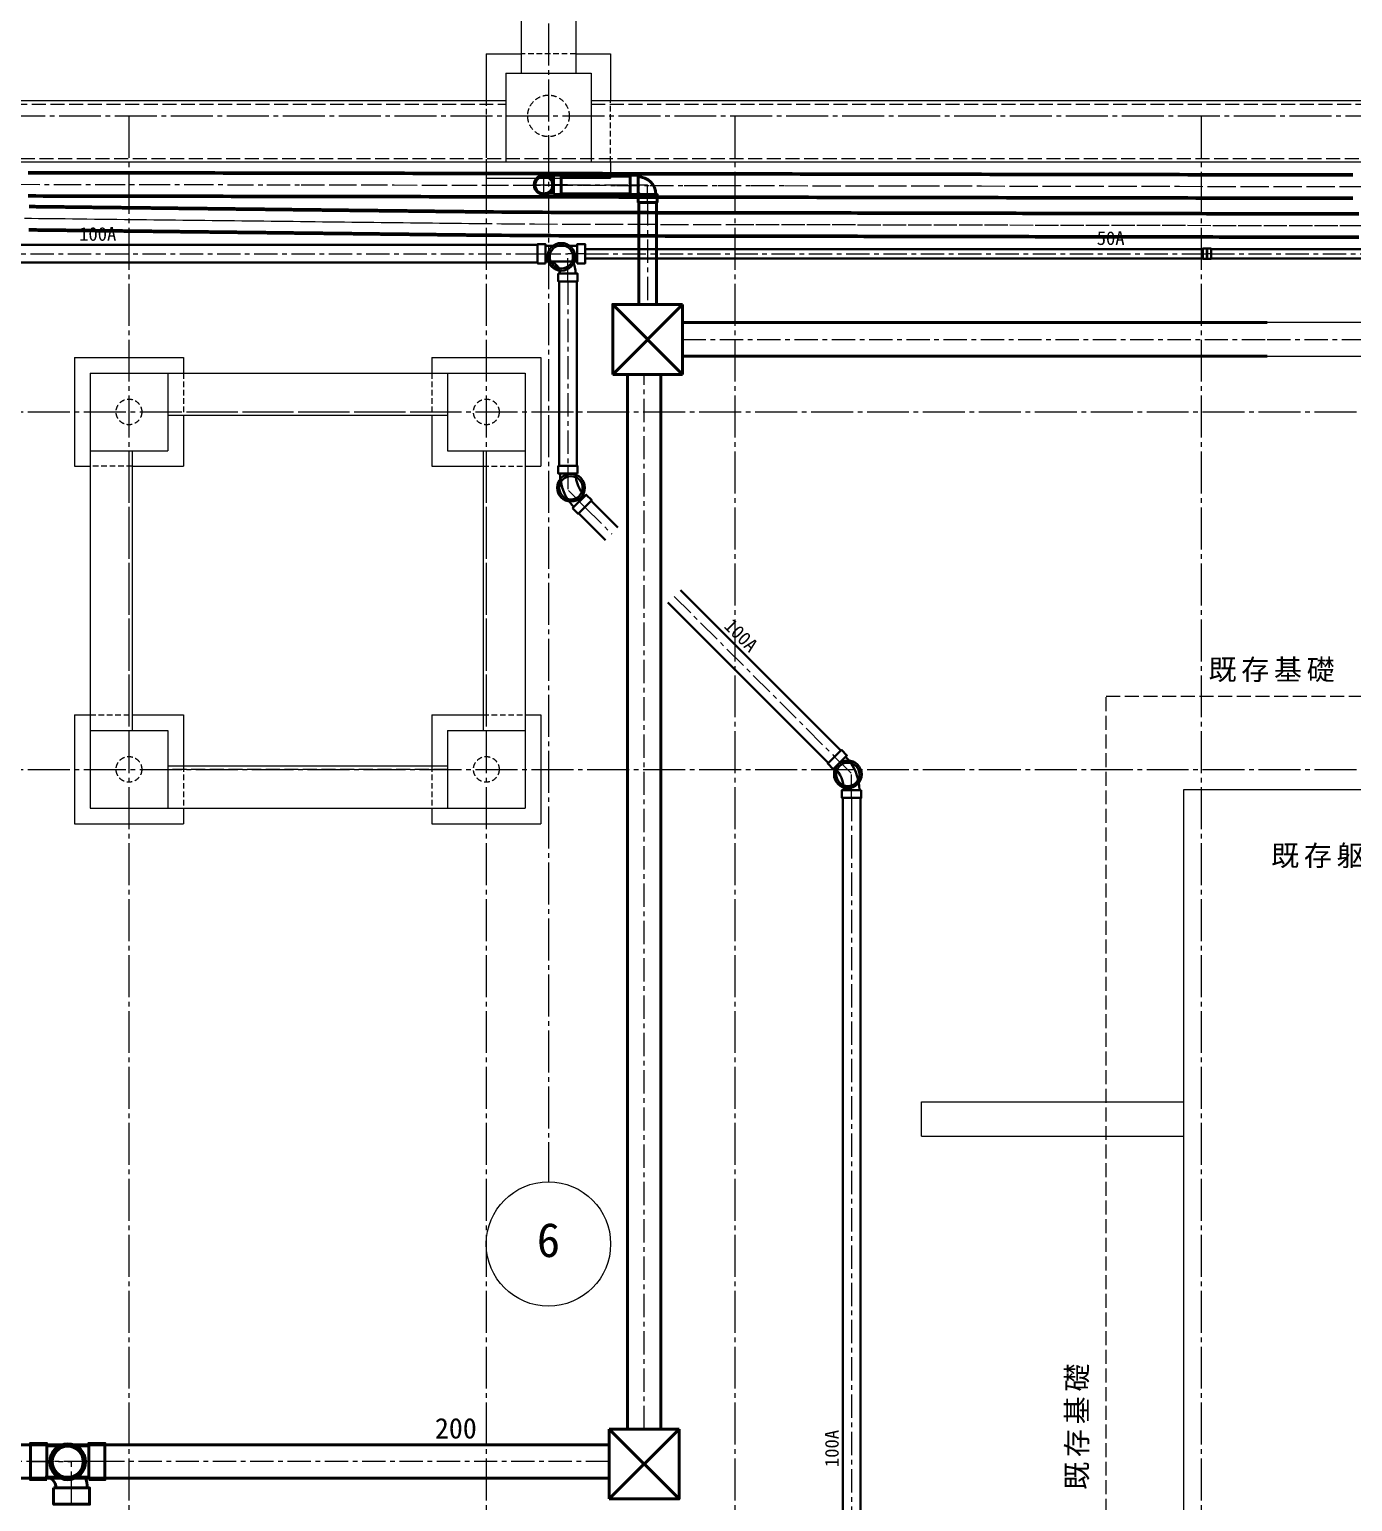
# Model space of a CAD drawing. Units: millimetres at full size. Extents: x -12803 to 120774, y -9413 to 101127.
# Drawn here: x 24869 to 33385, y 5130 to 14603 of the extents above; entities that cross this region are included whole.
import ezdxf
from ezdxf.enums import TextEntityAlignment as Align

# ---------------------------------------------------------------- set-up
doc = ezdxf.new("R2010")
doc.units = ezdxf.units.MM
doc.header["$LTSCALE"] = 30
for name, pattern in [('CHAIN1', [8, 5, -1, 1, -1]), ('CHAIN2', [12, 9, -1, 1, -1]), ('DASHED1', [1.8, 1.2, -0.6]), ('DASHED3', [4, 3, -1])]:
    doc.linetypes.add(name, pattern=pattern)
for name, color, linetype, lineweight in [('0-1_1-2', 7, 'Continuous', 15), ('0-8_1-9', 7, 'Continuous', 15), ('0-9_1-1', 7, 'CHAIN2', 15), ('0-F_1-16', 7, 'Continuous', 15), ('9-B_ダクト－ＥＡ・丸ダクト：排気', 134, 'Continuous', 50), ('9-C_配管－排水１：塩ビ製小口径マス（ＶＰ）', 2, 'Continuous', 30), ('9-D_無題14', 5, 'Continuous', 40)]:
    doc.layers.add(name, color=color, linetype=linetype, lineweight=lineweight)
doc.styles.add('ＭＳ ゴシック', font='')
doc.styles.get('ＭＳ ゴシック').set_extended_font_data('MS Gothic')

msp = doc.modelspace()

# ---------------------------------------------------------------- linework, layer by layer
at = {"layer": '0-1_1-2'}
for p, q in [((28035, 18321.26), (28035, 14321.26)), ((28385, 18321.26), (28385, 14321.26)), ((27810, 14446.26), (27810, 14146.26)), ((27810, 14446.26), (28035, 14446.26)), ((28385, 14446.26), (28610, 14446.26)), ((28610, 14446.26), (28610, 14146.26)), ((27935, 14321.26), (28485, 14321.26)), ((27935, 14321.26), (27935, 13751.26)), ((28485, 14321.26), (28485, 13751.26)), ((27810, 13751.26), (27810, 13646.26)), ((28610, 13751.26), (28610, 13646.26)), ((27810, 13646.26), (28610, 13646.26)), ((25160, 12491.26), (25160, 11791.26)), ((25160, 12491.26), (25860, 12491.26)), ((25860, 12491.26), (25860, 12391.26)), ((27460, 12491.26), (27460, 12391.26)), ((25260, 12391.26), (25260, 9591.26)), ((25260, 12391.26), (28060, 12391.26)), ((25760, 12391.26), (25760, 11891.26)), ((28060, 12391.26), (28060, 9591.26)), ((25760, 12121.26), (27560, 12121.26)), ((25860, 12121.26), (25860, 11791.26)), ((27460, 12121.26), (27460, 11791.26)), ((25260, 11891.26), (25760, 11891.26)), ((25530, 11891.26), (25530, 10091.26)), ((27790, 11891.26), (27790, 10091.26)), ((25160, 11791.26), (25260, 11791.26)), ((25530, 11791.26), (25860, 11791.26)), ((27460, 11791.26), (27790, 11791.26)), ((28060, 11791.26), (28160, 11791.26)), ((25160, 10191.26), (25160, 9491.26)), ((25160, 10191.26), (25260, 10191.26)), ((25530, 10191.26), (25860, 10191.26)), ((25860, 10191.26), (25860, 9861.26)), ((27460, 10191.26), (27460, 9861.26)), ((27460, 10191.26), (27790, 10191.26)), ((28060, 10191.26), (28160, 10191.26)), ((28160, 10191.26), (28160, 9491.26)), ((25260, 10091.26), (25760, 10091.26)), ((25760, 10091.26), (25760, 9591.26)), ((27560, 10091.26), (28060, 10091.26)), ((27560, 10091.26), (27560, 9591.26)), ((27560, 9861.26), (25760, 9861.26)), ((25260, 9591.26), (28060, 9591.26)), ((25860, 9591.26), (25860, 9491.26)), ((27460, 9591.26), (27460, 9491.26)), ((25160, 9491.26), (25860, 9491.26)), ((27460, 9491.26), (28160, 9491.26))]:
    msp.add_line(p, q, dxfattribs=at)
at = {"layer": '0-1_1-2', "linetype": 'DASHED1'}
for p, q in [((28385, 14446.26), (28035, 14446.26)), ((27810, 14146.26), (27810, 13751.26)), ((28610, 13751.26), (28610, 14146.26)), ((25860, 12391.26), (25860, 12121.26)), ((27460, 12391.26), (27460, 12121.26)), ((25530, 11791.26), (25260, 11791.26)), ((27790, 11791.26), (28060, 11791.26)), ((25260, 10191.26), (25530, 10191.26)), ((27790, 10191.26), (28060, 10191.26)), ((25860, 9861.26), (25860, 9591.26)), ((27460, 9861.26), (27460, 9591.26))]:
    msp.add_line(p, q, dxfattribs=at)
at = {"layer": '0-1_1-2', "linetype": 'DASHED3'}
for p, q in [((25760, 12141.26), (27560, 12141.26)), ((25510, 11891.26), (25510, 10091.26)), ((27810, 11891.26), (27810, 10091.26)), ((27560, 9841.26), (25760, 9841.26))]:
    msp.add_line(p, q, dxfattribs=at)
at = {"layer": '0-1_1-2'}
for points in [[(-2085, 26941.26), (-2085, 13751.26), (35105, 13751.26)], [(27460, 12491.26), (28160, 12491.26), (28160, 11791.26)], [(27560, 12391.26), (27560, 11891.26), (28060, 11891.26)]]:
    msp.add_lwpolyline(points, dxfattribs=at)
at = {"layer": '0-1_1-2', "linetype": 'DASHED3'}
msp.add_lwpolyline([(-2065, 26921.26), (-2065, 13771.26), (35085, 13771.26)], dxfattribs=at)
at = {"layer": '0-1_1-2', "linetype": 'DASHED1'}
for centre, radius in [((28210, 14046.26), 133.7), ((25510, 12141.26), 82.6), ((27810, 12141.26), 82.6), ((25510, 9841.26), 82.6), ((27810, 9841.26), 82.6)]:
    msp.add_circle(centre, radius, dxfattribs=at)
at = {"layer": '0-8_1-9', "linetype": 'DASHED3'}
for p, q in [((31800, 10311.26), (34710, 10311.26)), ((31800, 5056.26), (31800, 10311.26))]:
    msp.add_line(p, q, dxfattribs=at)
at = {"layer": '0-8_1-9'}
for p, q in [((30610, 7701.26), (32300, 7701.26)), ((30610, 7481.26), (30610, 7701.26)), ((30610, 7481.26), (32300, 7481.26))]:
    msp.add_line(p, q, dxfattribs=at)
msp.add_lwpolyline([(32300, -3558.74), (32300, 9711.26), (35310, 9711.26), (35310, 10441.26), (35510, 10441.26), (35510, 10041.26), (35710, 10041.26), (35710, 10441.26), (35910, 10441.26), (35910, 10041.26), (37742.09, 10041.26)], dxfattribs=at)
at = {"layer": '0-9_1-1'}
for p, q in [((28210, 31201.26), (28210, 7187.12)), ((-5540, 14046.26), (39710, 14046.26)), ((25510, 14046.26), (25510, 491.26)), ((27810, 14046.26), (27810, 491.26)), ((29410, 14046.26), (29410, 491.26)), ((32410, 14046.26), (32410, 491.26)), ((23060, 12141.26), (39710, 12141.26)), ((23060, 9841.26), (39710, 9841.26))]:
    msp.add_line(p, q, dxfattribs=at)
at = {"layer": '0-9_1-1', "linetype": 'Continuous'}
msp.add_circle((28210, 6787.12), 400, dxfattribs=at)
at = {"layer": '0-F_1-16'}
for p, q in [((22485, 14146.26), (27935, 14146.26)), ((28485, 14146.26), (34535, 14146.26))]:
    msp.add_line(p, q, dxfattribs=at)
at = {"layer": '0-F_1-16', "linetype": 'DASHED3'}
for p, q in [((22485, 14121.26), (27935, 14121.26)), ((28485, 14121.26), (34535, 14121.26))]:
    msp.add_line(p, q, dxfattribs=at)
at = {"layer": '9-B_ダクト－ＥＡ・丸ダクト：排気'}
for points in [[(24861.02, 13680.93), (24910.45, 13680.84), (24958.59, 13680.76), (25006.43, 13680.67), (25054.95, 13680.59), (25104.93, 13680.5), (25156.33, 13680.41), (25208.87, 13680.32), (25262.29, 13680.23), (25316.32, 13680.14), (25370.7, 13680.04), (25425.17, 13679.95), (25479.45, 13679.85), (25533.33, 13679.76), (25586.84, 13679.67), (25640.05, 13679.58), (25693.01, 13679.48), (25745.81, 13679.39), (25798.52, 13679.3), (25851.21, 13679.21), (25903.95, 13679.12), (25956.79, 13679.03), (26009.73, 13678.94), (26062.76, 13678.84), (26115.84, 13678.75), (26168.98, 13678.66), (26222.13, 13678.57), (26275.3, 13678.48), (26328.45, 13678.38), (26381.57, 13678.29), (26434.66, 13678.2), (26487.74, 13678.11), (26540.79, 13678.02)], [(26540.79, 13678.02), (26593.84, 13677.92), (26646.87, 13677.83), (26699.91, 13677.74), (26752.95, 13677.65), (26805.99, 13677.56), (26859.05, 13677.47), (26912.11, 13677.37), (26965.17, 13677.28), (27018.24, 13677.19), (27071.31, 13677.1), (27124.38, 13677.01), (27177.44, 13676.91), (27230.51, 13676.82), (27283.58, 13676.73), (27336.64, 13676.64), (27389.7, 13676.55), (27442.76, 13676.46), (27495.82, 13676.36), (27548.88, 13676.27), (27601.94, 13676.18), (27655, 13676.09), (27708.07, 13676), (27761.13, 13675.9), (27814.19, 13675.81), (27867.25, 13675.72), (27920.32, 13675.63), (27973.38, 13675.54), (28026.44, 13675.44), (28079.51, 13675.35), (28132.57, 13675.26), (28185.63, 13675.17), (28238.69, 13675.08), (28291.76, 13674.99), (28344.82, 13674.89), (28397.88, 13674.8), (28450.94, 13674.71), (28504, 13674.62), (28557.07, 13674.53), (28610.13, 13674.43)], [(28610.13, 13674.43), (28663.19, 13674.34), (28716.25, 13674.25), (28769.32, 13674.16), (28822.38, 13674.07), (28875.44, 13673.98), (28928.5, 13673.88), (28981.57, 13673.79), (29034.63, 13673.7), (29087.69, 13673.61), (29140.75, 13673.52), (29193.82, 13673.42), (29246.88, 13673.33), (29299.94, 13673.24), (29353, 13673.15), (29406.07, 13673.06), (29459.13, 13672.96), (29512.19, 13672.87), (29565.25, 13672.78), (29618.32, 13672.69), (29671.38, 13672.6), (29724.44, 13672.51), (29777.5, 13672.41), (29830.57, 13672.32), (29883.63, 13672.23), (29936.69, 13672.14), (29989.75, 13672.05), (30042.81, 13671.95), (30095.88, 13671.86), (30148.94, 13671.77), (30202, 13671.68), (30255.06, 13671.59), (30308.13, 13671.49), (30361.19, 13671.4), (30414.25, 13671.31), (30467.31, 13671.22), (30520.38, 13671.13), (30573.44, 13671.04), (30626.5, 13670.94), (30679.56, 13670.85)], [(30679.56, 13670.85), (30732.63, 13670.76), (30785.69, 13670.67), (30838.75, 13670.58), (30891.81, 13670.48), (30944.88, 13670.39), (30997.94, 13670.3), (31051, 13670.21), (31104.06, 13670.12), (31157.13, 13670.03), (31210.19, 13669.93), (31263.25, 13669.84), (31316.31, 13669.75), (31369.38, 13669.66), (31422.44, 13669.57), (31475.5, 13669.47), (31528.56, 13669.38), (31581.63, 13669.29), (31634.69, 13669.2), (31687.75, 13669.11), (31740.81, 13669.01), (31793.87, 13668.92), (31846.94, 13668.83), (31900, 13668.74), (31953.06, 13668.65), (32006.12, 13668.56), (32059.19, 13668.46), (32112.25, 13668.37), (32165.31, 13668.28), (32218.37, 13668.19), (32271.44, 13668.1), (32324.5, 13668), (32377.56, 13667.91), (32430.62, 13667.82), (32483.69, 13667.73), (32536.75, 13667.64), (32589.81, 13667.55), (32642.87, 13667.45), (32695.94, 13667.36), (32695.96, 13667.36)], [(32695.96, 13667.36), (32695.99, 13667.36), (32696.02, 13667.36), (32696.05, 13667.36), (32696.08, 13667.36), (32696.11, 13667.36), (32696.14, 13667.36), (32696.17, 13667.36), (32696.19, 13667.36), (32696.22, 13667.36), (32696.25, 13667.36), (32696.28, 13667.36), (32696.31, 13667.36), (32696.34, 13667.36), (32696.37, 13667.36), (32696.4, 13667.36), (32696.42, 13667.36), (32696.45, 13667.36), (32696.48, 13667.36), (32696.51, 13667.36), (32696.54, 13667.36), (32696.57, 13667.36), (32696.6, 13667.36), (32696.63, 13667.36), (32696.65, 13667.36), (32696.68, 13667.36), (32696.71, 13667.36), (32696.74, 13667.36), (32696.77, 13667.36), (32696.8, 13667.36), (32696.83, 13667.36), (32696.86, 13667.36), (32749.92, 13667.27), (32802.98, 13667.18), (32856.04, 13667.08), (32909.11, 13666.99), (32962.17, 13666.9), (33015.23, 13666.81), (33068.29, 13666.72), (33121.35, 13666.62)], [(33121.35, 13666.62), (33174.42, 13666.53), (33227.48, 13666.44), (33280.54, 13666.35), (33333.6, 13666.26), (33386.67, 13666.17)], [(24861.19, 13530.93), (24910.54, 13530.84)], [(24867.97, 13462.68), (24879.75, 13462.55), (24891.52, 13462.41), (24903.3, 13462.27), (24915.09, 13462.13)], [(24910.54, 13530.84), (24958.57, 13530.76), (25006.28, 13530.67), (25054.69, 13530.59), (25104.6, 13530.5), (25155.96, 13530.41), (25208.48, 13530.32), (25261.91, 13530.23), (25315.97, 13530.13), (25370.38, 13530.04), (25424.88, 13529.95), (25479.19, 13529.85), (25533.09, 13529.76), (25586.61, 13529.67), (25639.82, 13529.58), (25692.78, 13529.48), (25745.58, 13529.39), (25798.28, 13529.3), (25850.96, 13529.21), (25903.69, 13529.12), (25956.52, 13529.03), (26009.46, 13528.94), (26062.49, 13528.84), (26115.58, 13528.75), (26168.71, 13528.66), (26221.87, 13528.57), (26275.03, 13528.48), (26328.19, 13528.38), (26381.31, 13528.29), (26434.4, 13528.2), (26487.48, 13528.11), (26540.53, 13528.02), (26593.58, 13527.93), (26646.61, 13527.83), (26699.65, 13527.74), (26752.69, 13527.65), (26805.73, 13527.56), (26858.78, 13527.47), (26911.84, 13527.37), (26964.91, 13527.28)], [(24915.09, 13462.13), (24926.87, 13462), (24938.65, 13461.86), (24950.43, 13461.72), (24962.21, 13461.58), (24973.99, 13461.45), (24985.77, 13461.31), (24997.56, 13461.17), (25009.34, 13461.03), (25021.12, 13460.9), (25032.9, 13460.76), (25044.68, 13460.62), (25056.46, 13460.48), (25068.24, 13460.35), (25080.02, 13460.21), (25091.8, 13460.07), (25103.58, 13459.93), (25115.36, 13459.8), (25127.14, 13459.66), (25138.92, 13459.52), (25150.7, 13459.38), (25162.48, 13459.25), (25174.26, 13459.11), (25186.04, 13458.97), (25197.82, 13458.83), (25209.6, 13458.7), (25221.38, 13458.56), (25233.16, 13458.42), (25244.94, 13458.28), (25256.72, 13458.15), (25268.5, 13458.01), (25280.29, 13457.87), (25292.07, 13457.73), (25303.85, 13457.6), (25315.63, 13457.46), (25327.41, 13457.32), (25339.19, 13457.18), (25350.97, 13457.05), (25362.75, 13456.91), (25374.53, 13456.77)], [(25374.53, 13456.77), (25386.31, 13456.63), (25398.09, 13456.5), (25409.87, 13456.36), (25421.65, 13456.22), (25433.43, 13456.08), (25445.21, 13455.95), (25456.99, 13455.81), (25468.77, 13455.67), (25480.55, 13455.53), (25492.33, 13455.4), (25504.11, 13455.26), (25515.89, 13455.12), (25527.67, 13454.98), (25539.46, 13454.85), (25551.24, 13454.71), (25563.02, 13454.57), (25574.8, 13454.43), (25586.58, 13454.3), (25598.36, 13454.16), (25610.14, 13454.02), (25621.92, 13453.88), (25633.7, 13453.75), (25645.48, 13453.61), (25657.26, 13453.47), (25669.04, 13453.33), (25680.82, 13453.2), (25692.6, 13453.06), (25704.38, 13452.92), (25716.16, 13452.78), (25727.94, 13452.65), (25739.72, 13452.51), (25751.5, 13452.37), (25763.28, 13452.23), (25775.06, 13452.1), (25786.84, 13451.96), (25798.63, 13451.82), (25810.41, 13451.68), (25822.19, 13451.54), (25833.97, 13451.41)], [(26964.91, 13527.28), (27017.98, 13527.19), (27071.05, 13527.1), (27124.12, 13527.01), (27177.18, 13526.91), (27230.25, 13526.82), (27283.32, 13526.73), (27336.38, 13526.64), (27389.44, 13526.55), (27442.5, 13526.46), (27495.56, 13526.36), (27548.62, 13526.27), (27601.68, 13526.18), (27654.74, 13526.09), (27707.81, 13526), (27760.87, 13525.9), (27813.93, 13525.81), (27866.99, 13525.72), (27920.06, 13525.63), (27973.12, 13525.54), (28026.18, 13525.44), (28079.25, 13525.35), (28132.31, 13525.26), (28185.37, 13525.17), (28238.43, 13525.08), (28291.5, 13524.99), (28344.56, 13524.89), (28397.62, 13524.8), (28450.68, 13524.71), (28503.74, 13524.62), (28556.81, 13524.53), (28609.87, 13524.43), (28662.93, 13524.34), (28715.99, 13524.25), (28769.06, 13524.16), (28822.12, 13524.07), (28875.18, 13523.98), (28928.24, 13523.88), (28981.31, 13523.79), (29034.37, 13523.7)], [(29034.37, 13523.7), (29087.43, 13523.61), (29140.49, 13523.52), (29193.56, 13523.42), (29246.62, 13523.33), (29299.68, 13523.24), (29352.74, 13523.15), (29405.81, 13523.06), (29458.87, 13522.96), (29511.93, 13522.87), (29564.99, 13522.78), (29618.06, 13522.69), (29671.12, 13522.6), (29724.18, 13522.51), (29777.24, 13522.41), (29830.31, 13522.32), (29883.37, 13522.23), (29936.43, 13522.14), (29989.49, 13522.05), (30042.56, 13521.95), (30095.62, 13521.86), (30148.68, 13521.77), (30201.74, 13521.68), (30254.8, 13521.59), (30307.87, 13521.5), (30360.93, 13521.4), (30413.99, 13521.31), (30467.05, 13521.22), (30520.12, 13521.13), (30573.18, 13521.04), (30626.24, 13520.94), (30679.3, 13520.85), (30732.37, 13520.76), (30785.43, 13520.67), (30838.49, 13520.58), (30891.55, 13520.48), (30944.62, 13520.39), (30997.68, 13520.3), (31050.74, 13520.21), (31103.8, 13520.12)], [(31103.8, 13520.12), (31156.87, 13520.03), (31209.93, 13519.93), (31262.99, 13519.84), (31316.05, 13519.75), (31369.12, 13519.66), (31422.18, 13519.57), (31475.24, 13519.47), (31528.3, 13519.38), (31581.37, 13519.29), (31634.43, 13519.2), (31687.49, 13519.11), (31740.55, 13519.02), (31793.62, 13518.92), (31846.68, 13518.83), (31899.74, 13518.74), (31952.8, 13518.65), (32005.86, 13518.56), (32058.93, 13518.46), (32111.99, 13518.37), (32165.05, 13518.28), (32218.11, 13518.19), (32271.18, 13518.1), (32324.24, 13518), (32377.3, 13517.91), (32430.36, 13517.82), (32483.43, 13517.73), (32536.49, 13517.64), (32589.55, 13517.55), (32642.61, 13517.45), (32695.68, 13517.36), (32695.7, 13517.36), (32695.73, 13517.36), (32695.76, 13517.36), (32695.79, 13517.36), (32695.82, 13517.36), (32695.85, 13517.36), (32695.88, 13517.36), (32695.91, 13517.36), (32695.93, 13517.36)], [(32695.93, 13517.36), (32695.96, 13517.36), (32695.99, 13517.36), (32696.02, 13517.36), (32696.05, 13517.36), (32696.08, 13517.36), (32696.11, 13517.36), (32696.14, 13517.36), (32696.16, 13517.36), (32696.19, 13517.36), (32696.22, 13517.36), (32696.25, 13517.36), (32696.28, 13517.36), (32696.31, 13517.36), (32696.34, 13517.36), (32696.37, 13517.36), (32696.39, 13517.36), (32696.42, 13517.36), (32696.45, 13517.36), (32696.48, 13517.36), (32696.51, 13517.36), (32696.54, 13517.36), (32696.57, 13517.36), (32696.6, 13517.36), (32749.66, 13517.27), (32802.72, 13517.18), (32855.78, 13517.08), (32908.85, 13516.99), (32961.91, 13516.9), (33014.97, 13516.81), (33068.03, 13516.72), (33121.1, 13516.63), (33174.16, 13516.53), (33227.22, 13516.44), (33280.28, 13516.35), (33333.34, 13516.26), (33386.41, 13516.17)], [(25833.97, 13451.41), (25845.75, 13451.27), (25857.53, 13451.13), (25869.31, 13450.99), (25881.09, 13450.86), (25892.87, 13450.72), (25904.65, 13450.58), (25916.43, 13450.44), (25928.21, 13450.31), (25939.99, 13450.17), (25951.77, 13450.03), (25963.55, 13449.89), (25975.33, 13449.76), (25987.11, 13449.62), (25998.89, 13449.48), (26010.67, 13449.34), (26022.45, 13449.21), (26034.23, 13449.07), (26046.01, 13448.93), (26057.79, 13448.79), (26069.58, 13448.66), (26081.36, 13448.52), (26093.14, 13448.38), (26104.92, 13448.24), (26116.7, 13448.11), (26128.48, 13447.97), (26140.26, 13447.83), (26152.04, 13447.69), (26163.82, 13447.56), (26175.6, 13447.42), (26187.38, 13447.28), (26187.5, 13447.28), (26187.61, 13447.28), (26187.73, 13447.28), (26187.84, 13447.28), (26187.96, 13447.28), (26188.08, 13447.27), (26188.19, 13447.27), (26188.31, 13447.27), (26188.43, 13447.27)], [(26188.43, 13447.27), (26188.54, 13447.27), (26188.66, 13447.27), (26188.77, 13447.27), (26188.89, 13447.26), (26189.01, 13447.26), (26189.12, 13447.26), (26189.24, 13447.26), (26189.36, 13447.26), (26189.47, 13447.26), (26189.59, 13447.26), (26189.7, 13447.25), (26189.82, 13447.25), (26189.94, 13447.25), (26190.05, 13447.25), (26190.17, 13447.25), (26190.29, 13447.25), (26190.4, 13447.25), (26190.52, 13447.25), (26190.63, 13447.24), (26190.75, 13447.24), (26190.87, 13447.24), (26190.98, 13447.24), (26191.1, 13447.24), (26202.88, 13447.1), (26214.66, 13446.96), (26226.44, 13446.83), (26238.22, 13446.69), (26250, 13446.55), (26261.78, 13446.41), (26273.56, 13446.28), (26285.34, 13446.14), (26297.12, 13446), (26308.9, 13445.86), (26320.68, 13445.73), (26332.46, 13445.59), (26344.24, 13445.45), (26356.03, 13445.31), (26367.81, 13445.18), (26379.59, 13445.04)], [(26379.59, 13445.04), (26391.37, 13444.9), (26403.15, 13444.76), (26414.93, 13444.63), (26426.71, 13444.49), (26438.49, 13444.35), (26450.27, 13444.21), (26462.05, 13444.08), (26473.83, 13443.94), (26485.61, 13443.8), (26497.39, 13443.66), (26509.17, 13443.53), (26520.95, 13443.39), (26532.73, 13443.25), (26544.51, 13443.11), (26556.29, 13442.98), (26568.08, 13442.84), (26579.86, 13442.7), (26591.64, 13442.56), (26603.42, 13442.42), (26615.2, 13442.29), (26626.98, 13442.15), (26638.76, 13442.01), (26650.54, 13441.87), (26662.32, 13441.74), (26674.1, 13441.6), (26685.88, 13441.46), (26697.66, 13441.32), (26709.44, 13441.18), (26721.22, 13441.05), (26733, 13440.91), (26744.78, 13440.77), (26756.56, 13440.63), (26768.34, 13440.49), (26780.12, 13440.36), (26791.9, 13440.22), (26803.68, 13440.08), (26815.46, 13439.94), (26827.24, 13439.81), (26839.02, 13439.67)], [(26839.02, 13439.67), (26850.8, 13439.53), (26862.58, 13439.4), (26874.36, 13439.26), (26886.14, 13439.12), (26897.92, 13438.98), (26909.7, 13438.85), (26921.48, 13438.71), (26933.26, 13438.57), (26945.04, 13438.44), (26956.82, 13438.3), (26968.6, 13438.17), (26980.38, 13438.03), (26992.16, 13437.89), (27003.94, 13437.76), (27015.72, 13437.62), (27027.5, 13437.48), (27039.28, 13437.35), (27051.06, 13437.21), (27062.84, 13437.08), (27074.62, 13436.94), (27086.41, 13436.8), (27098.19, 13436.67), (27109.97, 13436.53), (27121.75, 13436.39), (27133.53, 13436.26), (27145.31, 13436.12), (27157.09, 13435.98), (27168.88, 13435.85), (27180.66, 13435.71), (27192.44, 13435.57), (27204.22, 13435.43), (27216, 13435.3), (27227.78, 13435.16), (27239.57, 13435.02), (27251.35, 13434.88), (27263.13, 13434.74), (27274.92, 13434.6), (27286.7, 13434.46), (27298.48, 13434.32)], [(27298.48, 13434.32), (27310.27, 13434.18), (27322.05, 13434.04), (27333.83, 13433.9), (27345.61, 13433.75), (27357.39, 13433.61), (27369.17, 13433.47), (27380.96, 13433.32), (27392.74, 13433.18), (27404.52, 13433.04), (27416.3, 13432.9), (27428.08, 13432.75), (27439.86, 13432.61), (27451.63, 13432.47), (27463.41, 13432.32), (27475.19, 13432.18), (27486.97, 13432.04), (27498.75, 13431.9), (27510.53, 13431.76), (27522.3, 13431.62), (27534.08, 13431.48), (27545.85, 13431.34), (27557.63, 13431.2), (27569.4, 13431.07), (27581.18, 13430.93), (27592.95, 13430.8), (27604.73, 13430.66), (27616.5, 13430.53), (27628.27, 13430.4), (27640.04, 13430.27), (27651.81, 13430.14), (27663.58, 13430.01), (27675.36, 13429.89), (27687.13, 13429.76), (27698.9, 13429.64), (27751.48, 13429.11), (27804.06, 13428.61), (27856.64, 13428.14), (27909.23, 13427.7), (27961.81, 13427.29)], [(27961.81, 13427.29), (28014.39, 13426.91), (28066.97, 13426.56), (28119.56, 13426.22), (28172.15, 13425.92), (28224.75, 13425.63), (28277.35, 13425.37), (28329.94, 13425.12), (28382.54, 13424.9), (28435.14, 13424.69), (28487.73, 13424.5), (28540.33, 13424.33), (28592.94, 13424.17), (28645.55, 13424.03), (28698.16, 13423.89), (28750.77, 13423.77), (28803.38, 13423.66), (28855.99, 13423.56), (28908.6, 13423.47), (28961.21, 13423.38), (29013.84, 13423.3), (29066.46, 13423.22), (29119.08, 13423.15), (29171.71, 13423.08), (29224.33, 13423.01), (29276.95, 13422.94), (29329.58, 13422.87), (29382.2, 13422.79), (29423.05, 13422.73), (29463.89, 13422.67), (29504.74, 13422.61), (29545.59, 13422.55), (29586.43, 13422.48), (29627.28, 13422.41), (29668.13, 13422.34), (29708.98, 13422.27), (29749.82, 13422.2), (29790.67, 13422.13), (29831.51, 13422.05), (29872.36, 13421.98)], [(29872.36, 13421.98), (29913.2, 13421.9), (29954.05, 13421.82), (29994.9, 13421.74), (30035.74, 13421.66), (30076.59, 13421.58), (30117.43, 13421.5), (30158.27, 13421.42), (30199.12, 13421.34), (30239.96, 13421.26), (30280.81, 13421.17), (30321.65, 13421.09), (30362.5, 13421.01), (30403.34, 13420.92), (30444.18, 13420.84), (30485.02, 13420.76), (30525.87, 13420.67), (30566.71, 13420.59), (30607.55, 13420.51), (30648.4, 13420.43), (30689.24, 13420.34), (30730.08, 13420.26), (30770.93, 13420.18), (30811.77, 13420.1), (30852.61, 13420.02), (30893.45, 13419.94), (30934.3, 13419.86), (30975.14, 13419.79), (31015.98, 13419.71), (31056.83, 13419.63), (31097.67, 13419.55), (31138.51, 13419.48), (31179.36, 13419.4), (31220.2, 13419.32), (31261.04, 13419.25), (31301.89, 13419.17), (31342.73, 13419.09), (31383.57, 13419.02), (31424.42, 13418.94), (31465.26, 13418.87)], [(31465.26, 13418.87), (31506.1, 13418.79), (31546.95, 13418.72), (31587.79, 13418.64), (31628.63, 13418.57), (31669.48, 13418.49), (31710.32, 13418.42), (31751.16, 13418.34), (31792.01, 13418.27), (31832.85, 13418.2), (31873.7, 13418.12), (31914.54, 13418.05), (31955.38, 13417.97), (31996.23, 13417.9), (32037.07, 13417.82), (32077.91, 13417.75), (32118.76, 13417.67), (32159.6, 13417.59), (32200.45, 13417.52), (32241.29, 13417.44), (32282.13, 13417.37), (32322.98, 13417.29), (32363.82, 13417.21), (32404.67, 13417.14), (32445.51, 13417.06), (32486.35, 13416.98), (32527.2, 13416.91), (32568.04, 13416.83), (32608.88, 13416.75), (32649.73, 13416.68), (32690.57, 13416.6), (32731.42, 13416.52), (32772.26, 13416.45), (32813.1, 13416.37), (32853.95, 13416.29), (32894.79, 13416.22), (32935.63, 13416.14), (32976.48, 13416.06), (33017.32, 13415.99), (33058.17, 13415.91)], [(33058.17, 13415.91), (33099.01, 13415.83), (33139.85, 13415.75), (33180.7, 13415.68), (33221.54, 13415.6), (33262.38, 13415.52), (33303.23, 13415.45), (33344.07, 13415.37), (33384.91, 13415.29), (33425.76, 13415.22)], [(24866.22, 13312.69), (24878, 13312.56), (24889.78, 13312.42), (24901.56, 13312.28), (24913.34, 13312.14), (24925.12, 13312.01), (24936.9, 13311.87), (24948.68, 13311.73), (24960.47, 13311.59), (24972.25, 13311.46), (24984.03, 13311.32), (24995.81, 13311.18), (25007.59, 13311.04), (25019.37, 13310.91), (25031.15, 13310.77), (25042.93, 13310.63), (25054.71, 13310.49), (25066.49, 13310.36), (25078.27, 13310.22)], [(25078.27, 13310.22), (25090.05, 13310.08), (25101.83, 13309.94), (25113.61, 13309.81), (25125.39, 13309.67), (25137.17, 13309.53), (25148.95, 13309.39), (25160.73, 13309.26), (25172.51, 13309.12), (25184.29, 13308.98), (25196.07, 13308.84), (25207.85, 13308.71), (25219.63, 13308.57), (25231.41, 13308.43), (25243.19, 13308.29), (25254.97, 13308.16), (25266.75, 13308.02), (25278.53, 13307.88), (25290.31, 13307.74), (25302.1, 13307.61), (25313.88, 13307.47), (25325.66, 13307.33), (25337.44, 13307.19), (25349.22, 13307.06), (25361, 13306.92), (25372.78, 13306.78), (25384.56, 13306.64), (25396.34, 13306.51), (25408.12, 13306.37), (25419.9, 13306.23), (25431.68, 13306.09), (25443.46, 13305.96), (25455.24, 13305.82), (25467.02, 13305.68), (25478.8, 13305.54), (25490.58, 13305.41), (25502.36, 13305.27), (25514.14, 13305.13), (25525.92, 13304.99), (25537.7, 13304.86)], [(25537.7, 13304.86), (25549.48, 13304.72), (25561.27, 13304.58), (25573.05, 13304.44), (25584.83, 13304.31), (25596.61, 13304.17), (25608.39, 13304.03), (25620.17, 13303.89), (25631.95, 13303.76), (25643.73, 13303.62), (25655.51, 13303.48), (25667.29, 13303.34), (25679.07, 13303.21), (25690.85, 13303.07), (25702.63, 13302.93), (25714.41, 13302.79), (25726.19, 13302.66), (25737.97, 13302.52), (25749.75, 13302.38), (25761.53, 13302.24), (25773.31, 13302.11), (25785.09, 13301.97), (25796.87, 13301.83), (25808.65, 13301.69), (25820.44, 13301.56), (25832.22, 13301.42), (25844, 13301.28), (25855.78, 13301.14), (25867.56, 13301.01), (25879.34, 13300.87), (25891.12, 13300.73), (25902.9, 13300.59), (25914.68, 13300.46), (25926.46, 13300.32), (25938.24, 13300.18), (25950.02, 13300.04), (25961.8, 13299.9), (25973.58, 13299.77), (25985.36, 13299.63), (25997.14, 13299.49)], [(25997.14, 13299.49), (26008.92, 13299.35), (26020.7, 13299.22), (26032.48, 13299.08), (26044.26, 13298.94), (26056.04, 13298.8), (26067.82, 13298.67), (26079.6, 13298.53), (26091.39, 13298.39), (26103.17, 13298.25), (26114.95, 13298.12), (26126.73, 13297.98), (26138.51, 13297.84), (26150.29, 13297.7), (26162.07, 13297.57), (26173.85, 13297.43), (26185.63, 13297.29), (26185.75, 13297.29), (26185.86, 13297.29), (26185.98, 13297.29), (26186.09, 13297.29), (26186.21, 13297.29), (26186.33, 13297.28), (26186.44, 13297.28), (26186.56, 13297.28), (26186.68, 13297.28), (26186.79, 13297.28), (26186.91, 13297.28), (26187.02, 13297.28), (26187.14, 13297.27), (26187.26, 13297.27), (26187.37, 13297.27), (26187.49, 13297.27), (26187.6, 13297.27), (26187.72, 13297.27), (26187.84, 13297.27), (26187.95, 13297.27), (26188.07, 13297.26), (26188.19, 13297.26), (26188.3, 13297.26)], [(26188.3, 13297.26), (26188.42, 13297.26), (26188.53, 13297.26), (26188.65, 13297.26), (26188.77, 13297.26), (26188.88, 13297.25), (26189, 13297.25), (26189.12, 13297.25), (26189.23, 13297.25), (26189.35, 13297.25), (26201.13, 13297.11), (26212.91, 13296.97), (26224.69, 13296.84), (26236.47, 13296.7), (26248.25, 13296.56), (26260.03, 13296.42), (26271.81, 13296.29), (26283.59, 13296.15), (26295.37, 13296.01), (26307.15, 13295.87), (26318.93, 13295.74), (26330.71, 13295.6), (26342.49, 13295.46), (26354.28, 13295.32), (26366.06, 13295.19), (26377.84, 13295.05), (26389.62, 13294.91), (26401.4, 13294.77), (26413.18, 13294.64), (26424.96, 13294.5), (26436.74, 13294.36), (26448.52, 13294.22), (26460.3, 13294.09), (26472.08, 13293.95), (26483.86, 13293.81), (26495.64, 13293.67), (26507.42, 13293.54), (26519.2, 13293.4), (26530.98, 13293.26), (26542.76, 13293.12)], [(26542.76, 13293.12), (26554.54, 13292.99), (26566.32, 13292.85), (26578.1, 13292.71), (26589.88, 13292.57), (26601.66, 13292.43), (26613.44, 13292.3), (26625.22, 13292.16), (26637, 13292.02), (26648.78, 13291.88), (26660.56, 13291.75), (26672.34, 13291.61), (26684.12, 13291.47), (26695.91, 13291.33), (26707.69, 13291.19), (26719.47, 13291.06), (26731.25, 13290.92), (26743.03, 13290.78), (26754.81, 13290.64), (26766.59, 13290.5), (26778.37, 13290.37), (26790.15, 13290.23), (26801.93, 13290.09), (26813.71, 13289.95), (26825.49, 13289.82), (26837.27, 13289.68), (26849.05, 13289.54), (26860.84, 13289.41), (26872.62, 13289.27), (26884.4, 13289.13), (26896.18, 13288.99), (26907.96, 13288.86), (26919.74, 13288.72), (26931.52, 13288.58), (26943.3, 13288.45), (26955.08, 13288.31), (26966.87, 13288.18), (26978.65, 13288.04), (26990.43, 13287.9), (27002.21, 13287.77)], [(27002.21, 13287.77), (27013.99, 13287.63), (27025.77, 13287.49), (27037.55, 13287.36), (27049.33, 13287.22), (27061.11, 13287.09), (27072.89, 13286.95), (27084.67, 13286.81), (27096.45, 13286.68), (27108.23, 13286.54), (27120.01, 13286.4), (27131.79, 13286.27), (27143.57, 13286.13), (27155.35, 13285.99), (27167.12, 13285.86), (27178.9, 13285.72), (27190.68, 13285.58), (27202.46, 13285.44), (27214.24, 13285.31), (27226.02, 13285.17), (27237.8, 13285.03), (27249.58, 13284.89), (27261.35, 13284.75), (27273.13, 13284.61), (27284.91, 13284.47), (27296.69, 13284.33), (27308.47, 13284.19), (27320.25, 13284.05), (27332.02, 13283.91), (27343.8, 13283.76), (27355.58, 13283.62), (27367.36, 13283.48), (27379.14, 13283.34), (27390.92, 13283.19), (27402.7, 13283.05), (27414.48, 13282.91), (27426.26, 13282.76), (27438.04, 13282.62), (27449.83, 13282.48), (27461.61, 13282.34)], [(27461.61, 13282.34), (27473.39, 13282.19), (27485.17, 13282.05), (27496.96, 13281.91), (27508.74, 13281.77), (27520.53, 13281.63), (27532.31, 13281.49), (27544.1, 13281.35), (27555.88, 13281.21), (27567.67, 13281.08), (27579.46, 13280.94), (27591.24, 13280.81), (27603.03, 13280.67), (27614.82, 13280.54), (27626.61, 13280.41), (27638.4, 13280.28), (27650.18, 13280.15), (27661.97, 13280.02), (27673.76, 13279.89), (27685.55, 13279.77), (27697.34, 13279.65), (27750, 13279.12), (27802.67, 13278.62), (27855.33, 13278.15), (27907.99, 13277.71), (27960.66, 13277.3), (28013.32, 13276.92), (28065.98, 13276.56), (28118.65, 13276.23), (28171.3, 13275.92), (28223.95, 13275.63), (28276.6, 13275.37), (28329.25, 13275.12), (28381.9, 13274.9), (28434.55, 13274.69), (28487.21, 13274.5), (28539.86, 13274.33), (28592.5, 13274.17), (28645.14, 13274.03), (28697.78, 13273.89)], [(28697.78, 13273.89), (28750.42, 13273.77), (28803.05, 13273.66), (28855.69, 13273.56), (28908.33, 13273.47), (28960.97, 13273.38), (29013.6, 13273.3), (29066.23, 13273.22), (29118.85, 13273.15), (29171.48, 13273.08), (29224.11, 13273.01), (29276.73, 13272.94), (29329.36, 13272.87), (29381.99, 13272.79), (29422.83, 13272.73), (29463.67, 13272.67), (29504.51, 13272.61), (29545.35, 13272.55), (29586.19, 13272.48), (29627.03, 13272.41), (29667.87, 13272.34), (29708.71, 13272.27), (29749.56, 13272.2), (29790.4, 13272.13), (29831.24, 13272.05), (29872.08, 13271.98), (29912.92, 13271.9), (29953.76, 13271.82), (29994.61, 13271.74), (30035.45, 13271.66), (30076.29, 13271.58), (30117.13, 13271.5), (30157.98, 13271.42), (30198.82, 13271.34), (30239.66, 13271.26), (30280.5, 13271.17), (30321.35, 13271.09), (30362.19, 13271.01), (30403.03, 13270.92), (30443.88, 13270.84)], [(30443.88, 13270.84), (30484.72, 13270.76), (30525.57, 13270.67), (30566.41, 13270.59), (30607.25, 13270.51), (30648.1, 13270.43), (30688.94, 13270.34), (30729.79, 13270.26), (30770.63, 13270.18), (30811.47, 13270.1), (30852.32, 13270.02), (30893.16, 13269.94), (30934.01, 13269.86), (30974.85, 13269.79), (31015.7, 13269.71), (31056.54, 13269.63), (31097.39, 13269.55), (31138.23, 13269.48), (31179.07, 13269.4), (31219.92, 13269.32), (31260.76, 13269.25), (31301.61, 13269.17), (31342.45, 13269.09), (31383.29, 13269.02), (31424.14, 13268.94), (31464.98, 13268.87), (31505.83, 13268.79), (31546.67, 13268.72), (31587.51, 13268.64), (31628.36, 13268.57), (31669.2, 13268.49), (31710.05, 13268.42), (31750.89, 13268.35), (31791.73, 13268.27), (31832.58, 13268.2), (31873.42, 13268.12), (31914.26, 13268.05), (31955.11, 13267.97), (31995.95, 13267.9), (32036.79, 13267.82)], [(32036.79, 13267.82), (32077.64, 13267.75), (32118.48, 13267.67), (32159.32, 13267.59), (32200.17, 13267.52), (32241.01, 13267.44), (32281.85, 13267.37), (32322.7, 13267.29), (32363.54, 13267.21), (32404.39, 13267.14), (32445.23, 13267.06), (32486.07, 13266.98), (32526.92, 13266.91), (32567.76, 13266.83), (32608.6, 13266.76), (32649.45, 13266.68), (32690.29, 13266.6), (32731.13, 13266.52), (32771.98, 13266.45), (32812.82, 13266.37), (32853.66, 13266.29), (32894.51, 13266.22), (32935.35, 13266.14), (32976.2, 13266.06), (33017.04, 13265.99), (33057.88, 13265.91), (33098.73, 13265.83), (33139.57, 13265.76), (33180.41, 13265.68), (33221.26, 13265.6), (33262.1, 13265.52), (33302.95, 13265.45), (33343.79, 13265.37), (33384.63, 13265.29), (33425.48, 13265.22)]]:
    msp.add_lwpolyline(points, dxfattribs=at)
at = {"layer": '9-B_ダクト－ＥＡ・丸ダクト：排気', "color": 7, "linetype": 'CHAIN1', "lineweight": 15}
for points in [[(24786.6, 13606.05), (25051.95, 13605.59), (25336.29, 13605.1), (25625.1, 13604.6), (25903.82, 13604.12), (26161.4, 13603.67), (26398.2, 13603.26), (26618.14, 13602.88), (26825.12, 13602.52), (27023.07, 13602.18), (27215.89, 13601.85), (27407.5, 13601.52), (27601.81, 13601.18), (27801.92, 13600.83), (28007.6, 13600.48), (28217.8, 13600.11), (28431.46, 13599.74), (28647.55, 13599.37), (28865, 13598.99), (29082.77, 13598.62), (29299.81, 13598.24), (29515.29, 13597.87), (29729.28, 13597.5), (29942.05, 13597.13), (30153.9, 13596.76), (30365.12, 13596.4), (30575.98, 13596.03), (30786.78, 13595.67)], [(30786.78, 13595.67), (30997.81, 13595.3), (31209.28, 13594.93), (31421.16, 13594.57), (31633.36, 13594.2), (31845.79, 13593.83), (32058.34, 13593.47), (32270.92, 13593.1), (32483.44, 13592.73), (32695.81, 13592.36), (32695.92, 13592.36), (32696.04, 13592.36), (32696.15, 13592.36), (32696.27, 13592.36), (32696.38, 13592.36), (32696.5, 13592.36), (32696.61, 13592.36), (32696.73, 13592.36), (32908.98, 13591.99), (33121.22, 13591.63), (33333.47, 13591.26), (33545.72, 13590.89)], [(24837.17, 13388.04), (24883.13, 13387.5), (24927.08, 13386.99), (24969.89, 13386.49), (25012.44, 13385.99), (25055.58, 13385.49), (25100.01, 13384.97)], [(25100.01, 13384.97), (25145.68, 13384.44), (25192.34, 13383.89), (25239.78, 13383.34), (25287.75, 13382.78), (25336.03, 13382.21), (25384.37, 13381.65), (25432.56, 13381.09), (25480.4, 13380.53), (25527.9, 13379.98), (25575.14, 13379.42), (25622.17, 13378.87), (25669.07, 13378.33), (25715.88, 13377.78), (25762.68, 13377.23), (25809.53, 13376.69), (25856.48, 13376.14), (25903.52, 13375.59), (25950.63, 13375.04), (25997.79, 13374.49), (26044.98, 13373.94), (26092.17, 13373.39), (26139.36, 13372.84), (26186.5, 13372.29), (26186.97, 13372.28), (26187.43, 13372.28), (26187.9, 13372.27), (26188.36, 13372.27), (26188.83, 13372.26), (26189.29, 13372.25), (26189.76, 13372.25), (26190.22, 13372.24), (26237.35, 13371.69), (26284.47, 13371.14), (26331.59, 13370.59), (26378.71, 13370.04), (26425.83, 13369.49), (26472.95, 13368.94), (26520.08, 13368.39), (26567.2, 13367.84)], [(26567.2, 13367.84), (26614.32, 13367.29), (26661.44, 13366.74), (26708.56, 13366.19), (26755.69, 13365.64), (26802.81, 13365.09), (26849.93, 13364.54), (26897.05, 13363.99), (26944.17, 13363.44), (26991.29, 13362.9), (27038.42, 13362.35), (27085.54, 13361.81), (27132.66, 13361.26), (27179.78, 13360.71), (27226.9, 13360.16), (27274.03, 13359.61), (27321.15, 13359.04), (27368.27, 13358.47), (27415.39, 13357.9), (27462.51, 13357.33), (27509.63, 13356.76), (27556.76, 13356.21), (27603.88, 13355.67), (27651, 13355.14), (27698.12, 13354.64), (27908.61, 13352.71), (28119.1, 13351.22), (28329.6, 13350.12), (28540.09, 13349.33), (28750.59, 13348.77), (28961.09, 13348.38), (29171.59, 13348.08), (29382.09, 13347.79), (29545.47, 13347.55), (29708.84, 13347.27), (29872.22, 13346.98), (30035.59, 13346.66), (30198.97, 13346.34), (30362.34, 13346.01), (30525.72, 13345.67)], [(30525.72, 13345.67), (30689.09, 13345.34), (30852.47, 13345.02), (31015.84, 13344.71), (31179.21, 13344.4), (31342.59, 13344.09), (31505.96, 13343.79), (31669.34, 13343.49), (31832.71, 13343.2), (31996.09, 13342.9), (32159.46, 13342.59), (32322.84, 13342.29), (32486.21, 13341.98), (32649.59, 13341.68), (32812.96, 13341.37), (32976.34, 13341.06), (33139.71, 13340.76), (33303.09, 13340.45), (33466.46, 13340.14)]]:
    msp.add_lwpolyline(points, dxfattribs=at)
at = {"layer": '9-C_配管－排水１：塩ビ製小口径マス（ＶＰ）'}
for p, q in [((28140.3, 13216.21), (21996.81, 13216.21)), ((28190.3, 13209.21), (28395.3, 13209.21)), ((32421.33, 13189.25), (28446.33, 13189.25)), ((32446.33, 13192.75), (32449.33, 13192.75)), ((36424.33, 13189.25), (32474.33, 13189.25)), ((21996.81, 13102.21), (28140.3, 13102.21)), ((28190.3, 13109.21), (28395.3, 13109.21)), ((28446.33, 13129.25), (32421.33, 13129.25)), ((32446.33, 13125.75), (32449.33, 13125.75)), ((32474.33, 13129.25), (36424.33, 13129.25)), ((28277.8, 12981.21), (28277.8, 11794.09)), ((28391.8, 11794.09), (28391.8, 12981.21)), ((28657.34, 11397.16), (28484.71, 11569.79)), ((28404.1, 11489.18), (28576.73, 11316.55)), ((30091.56, 9962.94), (29059.56, 10994.94)), ((28978.95, 10914.33), (30010.95, 9882.33)), ((30103.86, 9658.03), (30103.86, 1420.8)), ((30217.86, 1420.8), (30217.86, 9658.03))]:
    msp.add_line(p, q, dxfattribs=at)
at = {"layer": '9-C_配管－排水１：塩ビ製小口径マス（ＶＰ）', "color": 7, "linetype": 'CHAIN1', "lineweight": 15}
for p, q in [((21996.81, 13159.21), (28140.3, 13159.21)), ((28140.3, 13159.21), (28334.8, 13159.21)), ((28445.3, 13159.21), (28334.8, 13159.21)), ((28334.8, 12981.21), (28334.8, 13159.21)), ((28446.33, 13159.25), (32421.33, 13159.25)), ((32421.33, 13159.25), (32447.83, 13159.25)), ((32474.33, 13159.25), (32447.83, 13159.25)), ((32474.33, 13159.25), (36424.33, 13159.25)), ((28334.8, 12981.21), (28334.8, 11794.09)), ((28334.8, 11794.09), (28334.8, 11639.09)), ((28444.4, 11529.48), (28334.8, 11639.09)), ((28444.4, 11529.48), (28617.03, 11356.86)), ((29019.26, 10954.63), (30051.26, 9922.63)), ((30051.26, 9922.63), (30160.86, 9813.03)), ((30160.86, 9658.03), (30160.86, 9813.03)), ((30160.86, 9658.03), (30160.86, 1420.8))]:
    msp.add_line(p, q, dxfattribs=at)
at = {"layer": '9-C_配管－排水１：塩ビ製小口径マス（ＶＰ）'}
for points in [[(28190.3, 13097.21), (28140.3, 13097.21), (28140.3, 13221.21), (28190.3, 13221.21)], [(28395.3, 13097.21), (28445.3, 13097.21), (28445.3, 13221.21), (28395.3, 13221.21)], [(32421.33, 13125.75), (32446.33, 13125.75), (32446.33, 13192.75), (32421.33, 13192.75)], [(32449.33, 13125.75), (32474.33, 13125.75), (32474.33, 13192.75), (32449.33, 13192.75)], [(28272.8, 13031.21), (28272.8, 12981.21), (28396.8, 12981.21), (28396.8, 13031.21)], [(28396.8, 11744.09), (28396.8, 11794.09), (28272.8, 11794.09), (28272.8, 11744.09)], [(28365.21, 11521), (28400.56, 11485.64), (28488.24, 11573.32), (28452.89, 11608.68)], [(30042.77, 9843.43), (30007.42, 9878.79), (30095.1, 9966.47), (30130.45, 9931.12)], [(30222.86, 9708.03), (30222.86, 9658.03), (30098.86, 9658.03), (30098.86, 9708.03)]]:
    msp.add_lwpolyline(points, close=True, dxfattribs=at)
for centre, radius in [((28292.8, 13139.21), 89), ((28292.8, 13139.21), 75), ((28354.8, 11653.23), 89), ((28354.8, 11653.23), 75), ((30136.72, 9808.89), 89), ((30136.72, 9808.89), 75)]:
    msp.add_circle(centre, radius, dxfattribs=at)
for centre, radius, start, end in [((28206.8, 13031.21), 78, 0, 90), ((28206.8, 13031.21), 178, 0, 25.98923), ((28588.29, 11744.09), 303.49, 180, 225), ((28588.29, 11744.09), 203.49, 180, 225), ((29907.37, 9708.03), 203.49, 0, 45), ((29907.37, 9708.03), 303.49, 0, 45)]:
    msp.add_arc(centre, radius, start, end, dxfattribs=at)
at = {"layer": '9-D_無題14', "color": 7, "linetype": 'CHAIN1', "lineweight": 15}
for p, q in [((28180.36, 13533.59), (28180.36, 13670.39)), ((28111.96, 13601.99), (28248.76, 13601.99)), ((28292.36, 13601.99), (28237.36, 13601.99)), ((28331.51, 13601.99), (28292.36, 13601.99)), ((28331.51, 13601.99), (28736.32, 13601.99)), ((28736.32, 13601.99), (28848.32, 13601.99)), ((28848.32, 13489.99), (28848.32, 13601.99)), ((28848.32, 13489.99), (28848.32, 12833.1)), ((29073.32, 12608.1), (32835.86, 12608.1)), ((32835.86, 12608.1), (34832.91, 12608.1)), ((28825.66, 5596.4), (28825.66, 12383.1)), ((28600.66, 5387.57), (22485.21, 5387.57)), ((24875.77, 5387.57), (25140.77, 5387.57)), ((25355.77, 5387.57), (25140.77, 5387.57)), ((25140.77, 5112.57), (25140.77, 5387.57))]:
    msp.add_line(p, q, dxfattribs=at)
at = {"layer": '9-D_無題14'}
for p, q in [((28242.36, 13654.99), (28212.54, 13654.99)), ((28292.36, 13663.99), (28242.36, 13663.99)), ((28292.36, 13539.99), (28292.36, 13663.99)), ((28331.51, 13658.99), (28292.36, 13658.99)), ((28736.32, 13658.99), (28331.51, 13658.99)), ((28786.32, 13663.99), (28786.32, 13539.99)), ((28242.36, 13548.99), (28212.54, 13548.99)), ((28292.36, 13539.99), (28242.36, 13539.99)), ((28292.36, 13544.99), (28331.51, 13544.99)), ((28331.51, 13544.99), (28736.32, 13544.99)), ((28736.32, 13539.99), (28786.32, 13539.99)), ((28786.32, 13489.99), (28910.32, 13489.99)), ((28791.32, 13489.99), (28791.32, 12833.1)), ((28905.32, 12833.1), (28905.32, 13489.99)), ((28623.32, 12833.1), (29073.32, 12383.1)), ((29073.32, 12833.1), (28623.32, 12383.1)), ((29073.32, 12383.1), (29073.32, 12833.1)), ((32835.86, 12716.1), (29073.32, 12716.1)), ((29073.32, 12500.1), (32835.86, 12500.1)), ((28623.32, 12383.1), (29073.32, 12383.1)), ((28717.66, 12383.1), (28717.66, 5596.4)), ((28933.66, 5596.4), (28933.66, 12383.1)), ((28600.66, 5596.4), (28600.66, 5146.4)), ((28600.66, 5596.4), (29050.66, 5146.4)), ((29050.66, 5596.4), (28600.66, 5146.4)), ((29050.66, 5596.4), (28600.66, 5596.4)), ((28600.66, 5495.57), (22485.21, 5495.57)), ((24980.77, 5487.57), (25250.77, 5487.57)), ((22485.21, 5279.57), (28600.66, 5279.57)), ((24980.77, 5287.57), (25250.77, 5287.57))]:
    msp.add_line(p, q, dxfattribs=at)
at = {"layer": '9-D_無題14', "color": 7, "lineweight": 15}
for p, q in [((34832.91, 12716.1), (32835.86, 12716.1)), ((32835.86, 12500.1), (34832.91, 12500.1))]:
    msp.add_line(p, q, dxfattribs=at)
at = {"layer": '9-D_無題14'}
for points in [[(28242.36, 13663.99), (28242.36, 13601.99), (28242.36, 13539.99)], [(28736.32, 13539.99), (28736.32, 13663.99), (28786.32, 13663.99)], [(28786.32, 13489.99), (28786.32, 13539.99), (28910.32, 13539.99), (28910.32, 13489.99)], [(29073.32, 12833.1), (28623.32, 12833.1), (28623.32, 12383.1)], [(28600.66, 5146.4), (29050.66, 5146.4), (29050.66, 5596.4)]]:
    msp.add_lwpolyline(points, dxfattribs=at)
for points in [[(24980.77, 5271.57), (24875.77, 5271.57), (24875.77, 5503.57), (24980.77, 5503.57)], [(25250.77, 5271.57), (25355.77, 5271.57), (25355.77, 5503.57), (25250.77, 5503.57)], [(25024.77, 5217.57), (25024.77, 5112.57), (25256.77, 5112.57), (25256.77, 5217.57)]]:
    msp.add_lwpolyline(points, close=True, dxfattribs=at)
for centre, radius in [((28180.36, 13601.99), 57), ((25115.77, 5385.57), 115.5), ((25115.77, 5385.57), 100)]:
    msp.add_circle(centre, radius, dxfattribs=at)
for centre, radius, start, end in [((28180.36, 13601.99), 62, 90, 180), ((28180.36, 13601.99), 62, 0, 90), ((28786.32, 13539.99), 115, 0, 90), ((28180.36, 13601.99), 62, 180, 270), ((28180.36, 13601.99), 62, 270, 0), ((28786.32, 13539.99), 9, 0, 90), ((24970.77, 5217.57), 70, 0, 90), ((24970.77, 5217.57), 270, 0, 15.02611)]:
    msp.add_arc(centre, radius, start, end, dxfattribs=at)

# ---------------------------------------------------------------- texts
at = {"layer": '0-8_1-9', "char_height": 132, "attachment_point": 7, "style": 'ＭＳ ゴシック'}
for s, insert in [('\\T1.17;既存基礎', (32457.9, 10402.24)), ('\\T1.17;既存躯体', (32860.65, 9205.33))]:
    msp.add_mtext(s, dxfattribs=dict(at, insert=insert))
at = {"layer": '0-8_1-9', "insert": (31691.74, 5205.38), "char_height": 132, "attachment_point": 7, "rotation": 90, "style": 'ＭＳ ゴシック'}
msp.add_mtext('\\T1.17;既存基礎', dxfattribs=at)
at = {"layer": '0-9_1-1', "style": 'ＭＳ ゴシック'}
msp.add_text('6', height=219.9, dxfattribs=at).set_placement((28135, 6637.12), align=Align.BOTTOM_LEFT)
at = {"layer": '9-C_配管－排水１：塩ビ製小口径マス（ＶＰ）', "color": 7, "style": 'ＭＳ ゴシック'}
for s, p in [('100A', (25189.29, 13216.21)), ('50A', (31738.25, 13189.25))]:
    msp.add_text(s, height=87.98, dxfattribs=at).set_placement(p, align=Align.BOTTOM_LEFT)
for rotation, p in [(315, (29315.5, 10739)), (90, (30103.86, 5351.3))]:
    msp.add_text('100A', height=87.98, rotation=rotation, dxfattribs=at).set_placement(p, align=Align.BOTTOM_LEFT)
at = {"layer": '9-D_無題14', "color": 7, "style": 'ＭＳ ゴシック'}
msp.add_text('200', height=132, dxfattribs=at).set_placement((27479.14, 5495.57), align=Align.BOTTOM_LEFT)

doc.saveas('drawing.dxf')
